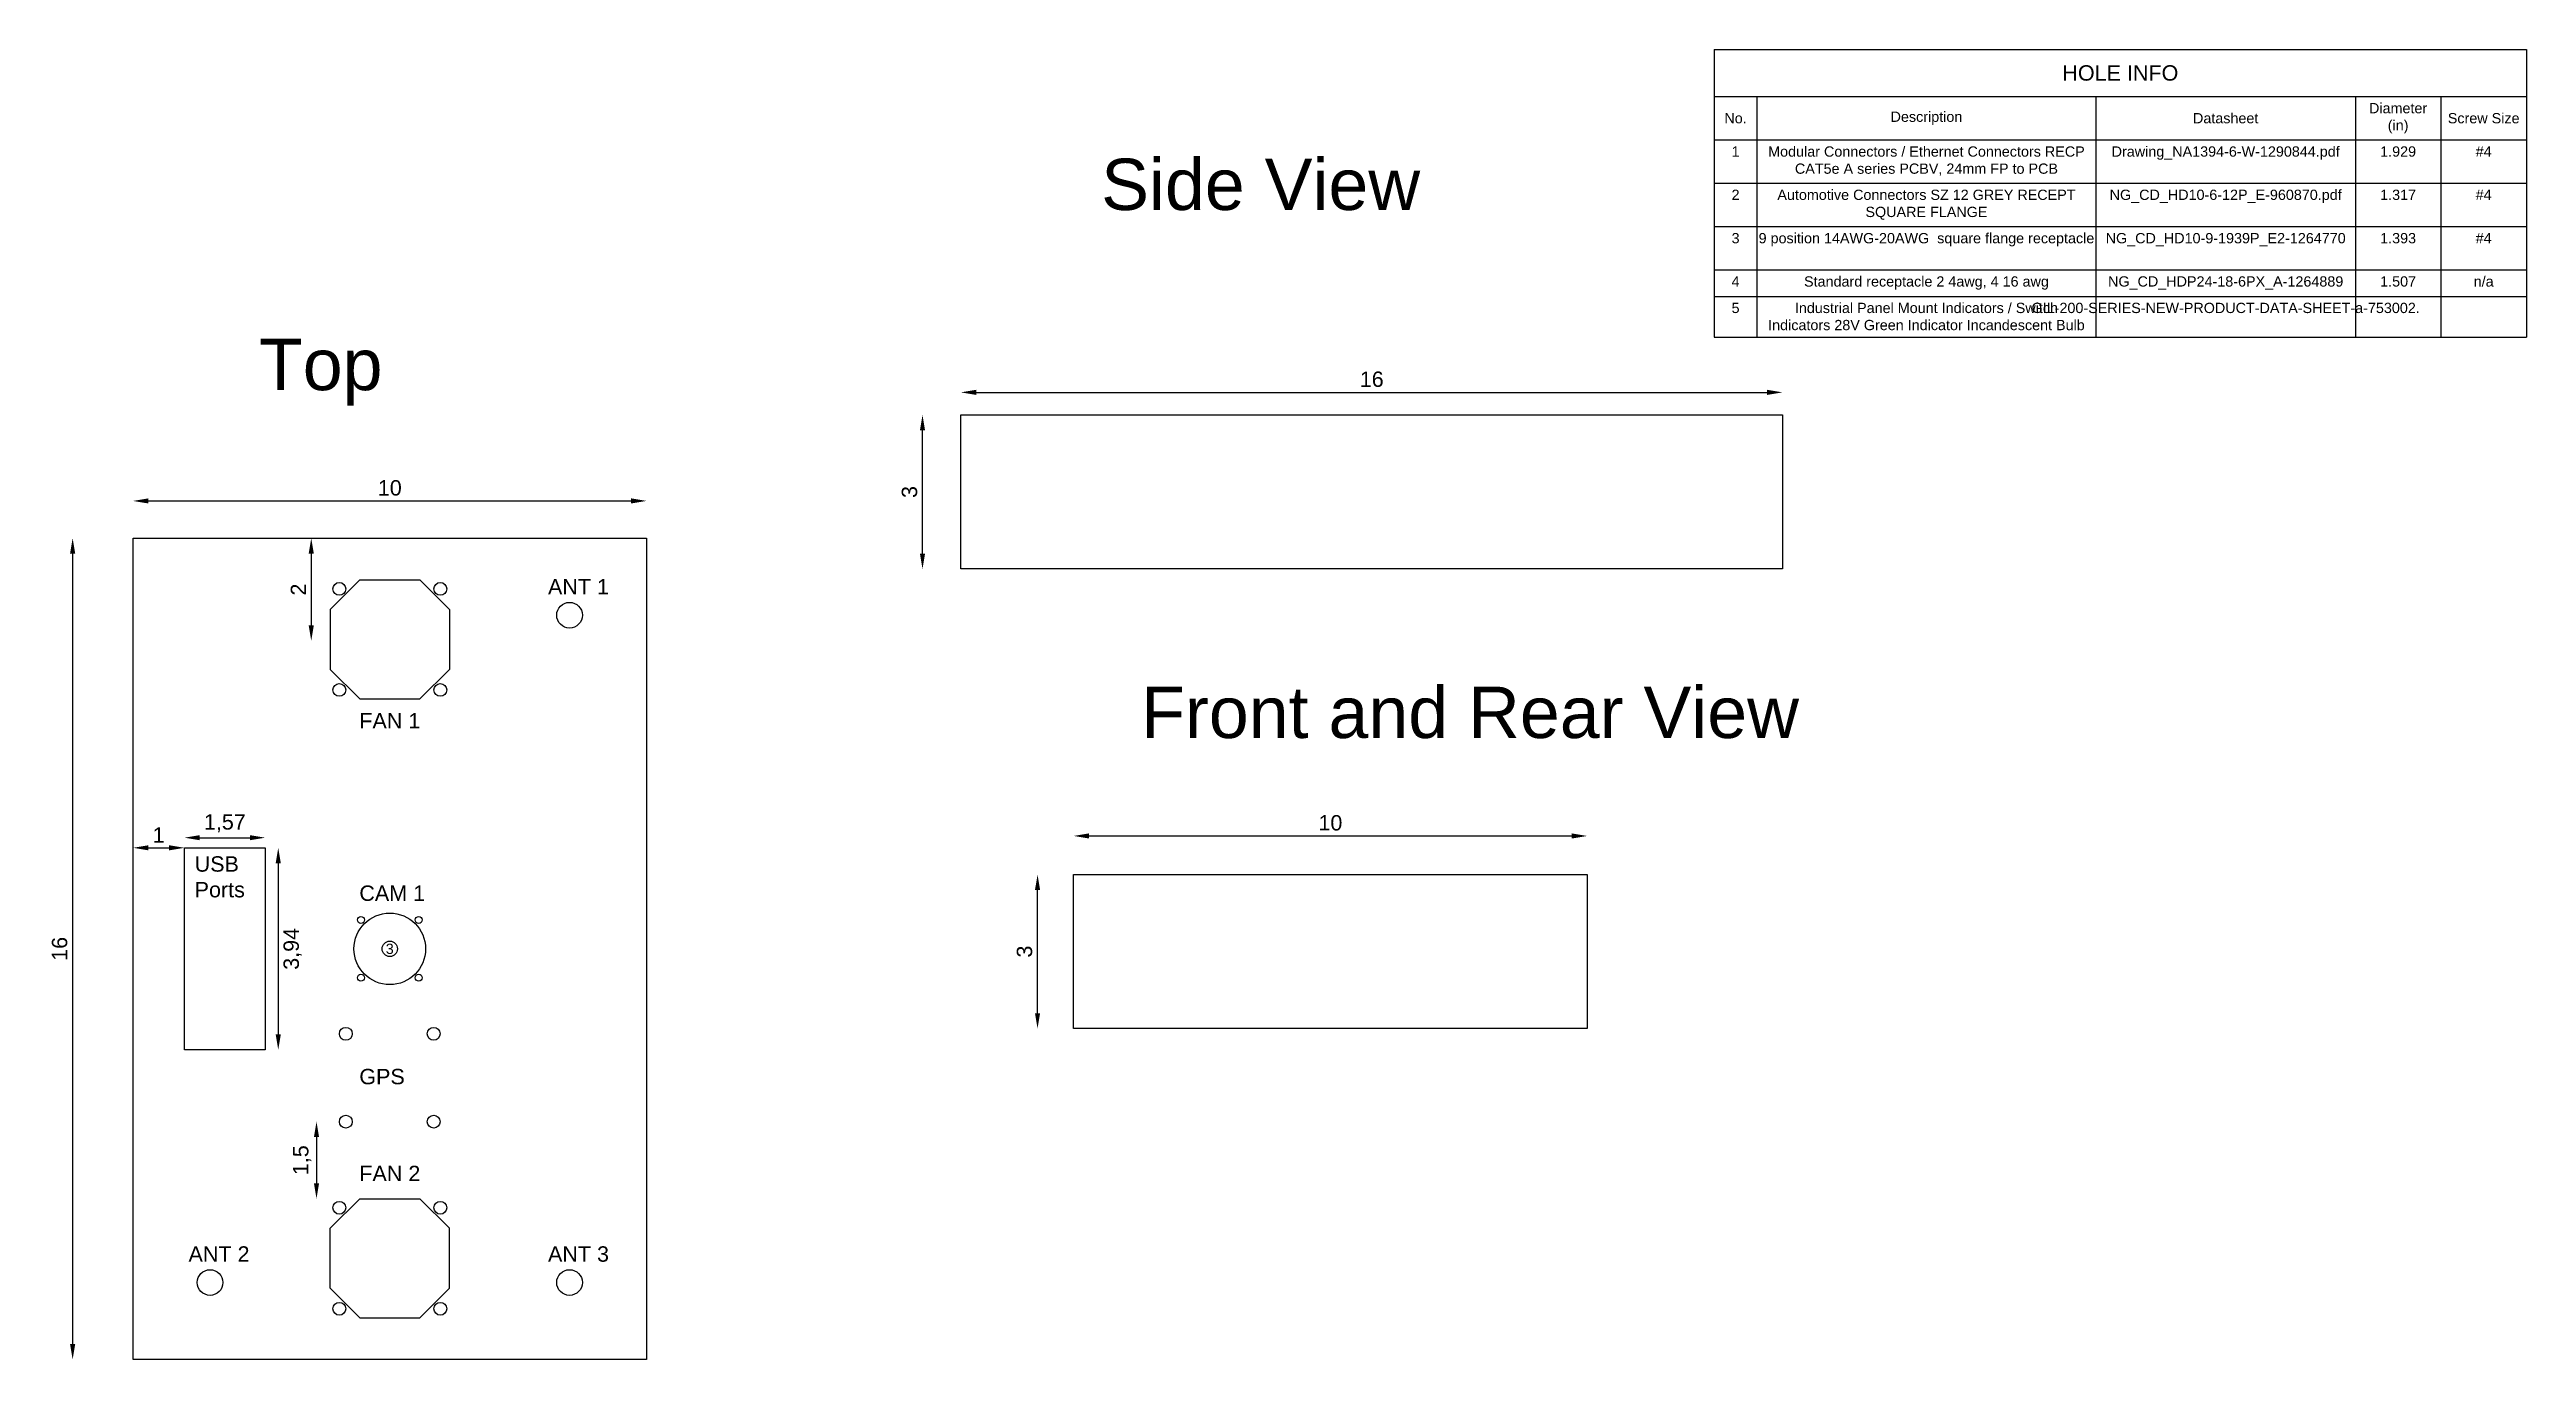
# Model space of a CAD drawing. Header units: millimetres. Extents: x -318.4 to -270.2, y 396.5 to 422.
import ezdxf

# ---------------------------------------------------------------- set-up
doc = ezdxf.new("R2010")
doc.units = ezdxf.units.MM
doc.styles.get("Standard").update_dxf_attribs({"font": 'arial.ttf'})
doc.dimstyles.new('ISO-25', dxfattribs={"dimtxt": 0.3, "dimasz": 0.3, "dimexe": 0.2, "dimexo": 0.2, "dimgap": 0.1, "dimtad": 1, "dimtxsty": 'Standard', "dimcen": 2.5, "dimse1": 1, "dimse2": 1, "dimadec": 0, "dimazin": 0, "dimtfac": 1, "dimtmove": 1, "dimatfit": 3, "dimfxl": 1, "dimarcsym": 0})

# ---------------------------------------------------------------- blocks, each defined once
blk = doc.blocks.new('*D50')
at = {"color": 0, "lineweight": -2}
blk.add_line((-317.963, 412.154), (-317.963, 396.754), dxfattribs=at)
at = {"color": 0}
for points in [[(-317.913, 412.154), (-318.013, 412.154), (-317.963, 412.454)], [(-318.013, 396.754), (-317.913, 396.754), (-317.963, 396.454)]]:
    blk.add_solid(points, dxfattribs=at)
at = {"layer": 'Defpoints', "color": 0}
for p in [(-316.387, 412.454), (-317.963, 396.454), (-316.387, 396.454)]:
    blk.add_point(p, dxfattribs=at)
at = {"color": 0, "insert": (-318.216, 404.454), "char_height": 0.3, "attachment_point": 5, "rotation": 90}
blk.add_mtext('16', dxfattribs=at)
blk = doc.blocks.new('*D51')
at = {"color": 0, "lineweight": -2}
blk.add_line((-316.487, 413.181), (-307.087, 413.181), dxfattribs=at)
at = {"color": 0}
for points in [[(-316.487, 413.231), (-316.487, 413.131), (-316.787, 413.181)], [(-307.087, 413.131), (-307.087, 413.231), (-306.787, 413.181)]]:
    blk.add_solid(points, dxfattribs=at)
at = {"layer": 'Defpoints', "color": 0}
for p in [(-306.787, 413.181), (-316.787, 412.454), (-306.787, 412.454)]:
    blk.add_point(p, dxfattribs=at)
at = {"color": 0, "insert": (-311.787, 413.434), "char_height": 0.3, "attachment_point": 5}
blk.add_mtext('10', dxfattribs=at)
blk = doc.blocks.new('*D52')
at = {"color": 0, "lineweight": -2}
blk.add_line((-300.365, 415.296), (-284.965, 415.296), dxfattribs=at)
at = {"color": 0}
for points in [[(-300.365, 415.346), (-300.365, 415.246), (-300.665, 415.296)], [(-284.965, 415.246), (-284.965, 415.346), (-284.665, 415.296)]]:
    blk.add_solid(points, dxfattribs=at)
at = {"layer": 'Defpoints', "color": 0}
for p in [(-284.665, 415.296), (-300.665, 414.855), (-284.665, 414.855)]:
    blk.add_point(p, dxfattribs=at)
at = {"color": 0, "insert": (-292.665, 415.55), "char_height": 0.3, "attachment_point": 5}
blk.add_mtext('16', dxfattribs=at)
blk = doc.blocks.new('*D53')
at = {"color": 0, "lineweight": -2}
blk.add_line((-301.413, 412.155), (-301.413, 414.555), dxfattribs=at)
at = {"color": 0}
for points in [[(-301.363, 414.555), (-301.463, 414.555), (-301.413, 414.855)], [(-301.463, 412.155), (-301.363, 412.155), (-301.413, 411.855)]]:
    blk.add_solid(points, dxfattribs=at)
at = {"layer": 'Defpoints', "color": 0}
for p in [(-301.413, 414.855), (-300.665, 414.855), (-300.665, 411.855)]:
    blk.add_point(p, dxfattribs=at)
at = {"color": 0, "insert": (-301.666, 413.355), "char_height": 0.3, "attachment_point": 5, "rotation": 90}
blk.add_mtext('3', dxfattribs=at)
blk = doc.blocks.new('*D54')
at = {"color": 0, "lineweight": -2}
blk.add_line((-298.17, 406.654), (-288.77, 406.654), dxfattribs=at)
at = {"color": 0}
for points in [[(-298.17, 406.704), (-298.17, 406.604), (-298.47, 406.654)], [(-288.77, 406.604), (-288.77, 406.704), (-288.47, 406.654)]]:
    blk.add_solid(points, dxfattribs=at)
at = {"layer": 'Defpoints', "color": 0}
for p in [(-288.47, 406.654), (-298.47, 405.901), (-288.47, 405.901)]:
    blk.add_point(p, dxfattribs=at)
at = {"color": 0, "insert": (-293.47, 406.908), "char_height": 0.3, "attachment_point": 5}
blk.add_mtext('10', dxfattribs=at)
blk = doc.blocks.new('*D55')
at = {"color": 0, "lineweight": -2}
blk.add_line((-299.173, 403.201), (-299.173, 405.601), dxfattribs=at)
at = {"color": 0}
for points in [[(-299.123, 405.601), (-299.223, 405.601), (-299.173, 405.901)], [(-299.223, 403.201), (-299.123, 403.201), (-299.173, 402.901)]]:
    blk.add_solid(points, dxfattribs=at)
at = {"layer": 'Defpoints', "color": 0}
for p in [(-299.173, 405.901), (-298.47, 405.901), (-298.47, 402.901)]:
    blk.add_point(p, dxfattribs=at)
at = {"color": 0, "insert": (-299.426, 404.401), "char_height": 0.3, "attachment_point": 5, "rotation": 90}
blk.add_mtext('3', dxfattribs=at)
blk = doc.blocks.new('*T56')
at = {"color": 0, "lineweight": -2}
for p, q in [((0, 0), (15.817, 0)), ((0, 0), (0, -5.603)), ((15.817, 0), (15.817, -5.603)), ((0, -0.917), (15.817, -0.917)), ((0.832, -0.917), (0.832, -5.603)), ((7.434, -0.917), (7.434, -5.603)), ((12.485, -0.917), (12.485, -5.603)), ((14.151, -0.917), (14.151, -5.603)), ((0, -1.762), (15.817, -1.762)), ((0, -2.605), (15.817, -2.605)), ((0, -3.45), (15.817, -3.45)), ((0, -4.293), (15.817, -4.293)), ((0, -4.809), (15.817, -4.809)), ((0, -5.603), (15.817, -5.603))]:
    blk.add_line(p, q, dxfattribs=at)
at = {"color": 0}
for s, insert, char_height, width, attachment_point in [('{HOLE INFO}', (7.909, -0.458), 0.3, 15.5671, 5), ('{No.}', (0.416, -1.339), 0.2, 0.5824, 5), ('{Description}', (4.133, -1.339), 0.2, 6.35151, 5), ('{Datasheet}', (9.96, -1.339), 0.2, 4.80158, 5), ('{Diameter (in)}', (13.318, -1.339), 0.2, 1.41581, 5), ('{Screw Size}', (14.984, -1.339), 0.2, 1.41581, 5), ('{1}', (0.416, -1.887), 0.2, 0.5824, 2), ('{{\\C256;Modular Connectors / Ethernet Connectors RECP CAT5e A series PCBV, 24mm FP to PCB}}', (4.133, -1.887), 0.2, 6.35151, 2), ('{Drawing_NA1394-6-W-1290844.pdf}', (9.96, -1.887), 0.2, 4.80158, 2), ('{1.929}', (13.318, -1.887), 0.2, 1.41581, 2), ('{#4}', (14.984, -1.887), 0.2, 1.41581, 2), ('{2}', (0.416, -2.73), 0.2, 0.5824, 2), ('Automotive Connectors SZ 12 GREY RECEPT SQUARE FLANGE', (4.133, -2.73), 0.2, 6.35151, 2), ('{NG_CD_HD10-6-12P_E-960870.pdf}', (9.96, -2.73), 0.2, 4.80158, 2), ('{1.317}', (13.318, -2.73), 0.2, 1.41581, 2), ('{#4}', (14.984, -2.73), 0.2, 1.41581, 2), ('{3}', (0.416, -3.575), 0.2, 0.5824, 2), ('{{\\C256;9 position 14AWG-20AWG  square flange receptacle}}', (4.133, -3.575), 0.2, 6.35151, 2), ('NG_CD_HD10-9-1939P_E2-1264770', (9.96, -3.575), 0.2, 4.80158, 2), ('{1.393}', (13.318, -3.575), 0.2, 1.41581, 2), ('{#4}', (14.984, -3.575), 0.2, 1.41581, 2), ('{4}', (0.416, -4.418), 0.2, 0.5824, 2), ('Standard receptacle 2 4awg, 4 16 awg', (4.133, -4.418), 0.2, 6.35151, 2), ('NG_CD_HDP24-18-6PX_A-1264889', (9.96, -4.418), 0.2, 4.80158, 2), ('{1.507}', (13.318, -4.418), 0.2, 1.41581, 2), ('{n/a}', (14.984, -4.418), 0.2, 1.41581, 2), ('{5}', (0.416, -4.934), 0.2, 0.5824, 2), ('{{\\C256;Industrial Panel Mount Indicators / Switch Indicators 28V Green Indicator Incandescent Bulb}}', (4.133, -4.934), 0.2, 6.35151, 2), ('{{\\C256;GIL-200-SERIES-NEW-PRODUCT-DATA-SHEET-a-753002.}}', (9.96, -4.934), 0.2, 4.80158, 2)]:
    blk.add_mtext(s, dxfattribs=dict(at, insert=insert, char_height=char_height, width=width, attachment_point=attachment_point))
blk = doc.blocks.new('*D67')
at = {"color": 0, "lineweight": -2}
blk.add_line((-313.316, 412.154), (-313.316, 410.754), dxfattribs=at)
at = {"color": 0}
for points in [[(-313.266, 412.154), (-313.366, 412.154), (-313.316, 412.454)], [(-313.366, 410.754), (-313.266, 410.754), (-313.316, 410.454)]]:
    blk.add_solid(points, dxfattribs=at)
at = {"layer": 'Defpoints', "color": 0}
for p in [(-311.787, 412.454), (-313.316, 410.454), (-311.787, 410.454)]:
    blk.add_point(p, dxfattribs=at)
at = {"color": 0, "insert": (-313.566, 411.454), "char_height": 0.3, "attachment_point": 5, "rotation": 90}
blk.add_mtext('2', dxfattribs=at)
blk = doc.blocks.new('*D68')
at = {"color": 0, "lineweight": -2}
blk.add_line((-313.214, 400.787), (-313.214, 399.887), dxfattribs=at)
at = {"color": 0}
for points in [[(-313.164, 400.787), (-313.264, 400.787), (-313.214, 401.087)], [(-313.264, 399.887), (-313.164, 399.887), (-313.214, 399.587)]]:
    blk.add_solid(points, dxfattribs=at)
at = {"layer": 'Defpoints', "color": 0}
for p in [(-311.787, 401.087), (-313.214, 399.587), (-311.787, 399.587)]:
    blk.add_point(p, dxfattribs=at)
at = {"color": 0, "insert": (-313.494, 400.337), "char_height": 0.3, "attachment_point": 5, "rotation": 90}
blk.add_mtext('1,5', dxfattribs=at)
blk = doc.blocks.new('*D69')
at = {"color": 0, "lineweight": -2}
blk.add_line((-316.487, 406.423), (-316.087, 406.423), dxfattribs=at)
at = {"color": 0}
for points in [[(-316.487, 406.473), (-316.487, 406.373), (-316.787, 406.423)], [(-316.087, 406.373), (-316.087, 406.473), (-315.787, 406.423)]]:
    blk.add_solid(points, dxfattribs=at)
at = {"layer": 'Defpoints', "color": 0}
for p in [(-315.787, 406.423), (-316.787, 404.454), (-315.787, 404.454)]:
    blk.add_point(p, dxfattribs=at)
at = {"color": 0, "insert": (-316.287, 406.673), "char_height": 0.3, "attachment_point": 5}
blk.add_mtext('1', dxfattribs=at)
blk = doc.blocks.new('*D70')
at = {"color": 0, "lineweight": -2}
blk.add_line((-315.487, 406.62), (-314.512, 406.62), dxfattribs=at)
at = {"color": 0}
for points in [[(-315.487, 406.67), (-315.487, 406.57), (-315.787, 406.62)], [(-314.512, 406.57), (-314.512, 406.67), (-314.212, 406.62)]]:
    blk.add_solid(points, dxfattribs=at)
at = {"layer": 'Defpoints', "color": 0}
for p in [(-314.212, 406.62), (-315.787, 406.423), (-314.212, 406.423)]:
    blk.add_point(p, dxfattribs=at)
at = {"color": 0, "insert": (-314.999, 406.9), "char_height": 0.3, "attachment_point": 5}
blk.add_mtext('1,57', dxfattribs=at)
blk = doc.blocks.new('*D71')
at = {"color": 0, "lineweight": -2}
blk.add_line((-313.959, 406.123), (-313.959, 402.786), dxfattribs=at)
at = {"color": 0}
for points in [[(-313.909, 406.123), (-314.009, 406.123), (-313.959, 406.423)], [(-314.009, 402.786), (-313.909, 402.786), (-313.959, 402.486)]]:
    blk.add_solid(points, dxfattribs=at)
at = {"layer": 'Defpoints', "color": 0}
for p in [(-314.212, 406.423), (-314.212, 402.486), (-313.959, 402.486)]:
    blk.add_point(p, dxfattribs=at)
at = {"color": 0, "insert": (-313.679, 404.454), "char_height": 0.3, "attachment_point": 5, "rotation": 90}
blk.add_mtext('3,94', dxfattribs=at)

msp = doc.modelspace()

# ---------------------------------------------------------------- linework, layer by layer
for p, q in [((-312.948, 411.067), (-312.371, 411.644)), ((-312.371, 411.644), (-311.202, 411.644)), ((-311.202, 411.644), (-310.626, 411.067)), ((-312.948, 411.067), (-312.948, 409.898)), ((-310.626, 411.067), (-310.626, 409.898)), ((-312.371, 409.322), (-312.948, 409.898)), ((-310.626, 409.898), (-311.202, 409.322)), ((-312.371, 409.322), (-311.202, 409.322)), ((-288.47, 405.901), (-288.47, 405.901)), ((-288.47, 405.901), (-288.47, 405.901)), ((-312.371, 399.587), (-312.948, 399.01)), ((-312.371, 399.587), (-311.202, 399.587)), ((-310.626, 399.01), (-311.202, 399.587)), ((-312.948, 397.841), (-312.948, 399.01)), ((-310.626, 397.841), (-310.626, 399.01)), ((-312.948, 397.841), (-312.371, 397.265)), ((-311.202, 397.265), (-310.626, 397.841)), ((-312.371, 397.265), (-311.202, 397.265))]:
    msp.add_line(p, q)
for points in [[(-300.665, 411.855), (-300.665, 414.855), (-284.665, 414.855), (-284.665, 411.855)], [(-316.787, 396.454), (-316.787, 412.454), (-306.787, 412.454), (-306.787, 396.454)], [(-315.787, 402.486), (-315.787, 406.423), (-314.212, 406.423), (-314.212, 402.486)], [(-298.47, 402.901), (-298.47, 405.901), (-288.47, 405.901), (-288.47, 402.901)]]:
    msp.add_lwpolyline(points, close=True)
for centre, radius in [((-312.771, 411.467), 0.125), ((-310.803, 411.467), 0.125), ((-308.287, 410.954), 0.25), ((-312.771, 409.499), 0.125), ((-310.803, 409.499), 0.125), ((-311.787, 404.454), 0.697), ((-312.349, 405.017), 0.0675), ((-311.224, 405.017), 0.0675), ((-311.787, 404.454), 0.15), ((-312.349, 403.892), 0.0675), ((-311.224, 403.892), 0.0675), ((-312.643, 402.799), 0.125), ((-310.931, 402.799), 0.125), ((-312.643, 401.087), 0.125), ((-310.931, 401.087), 0.125), ((-312.771, 399.41), 0.125), ((-310.803, 399.41), 0.125), ((-315.287, 397.954), 0.25), ((-308.287, 397.954), 0.25), ((-312.771, 397.442), 0.125), ((-310.803, 397.442), 0.125)]:
    msp.add_circle(centre, radius)

# ---------------------------------------------------------------- block references
msp.add_blockref('*T56', (-285.996, 421.975))

# ---------------------------------------------------------------- texts
for s, insert, char_height, width, attachment_point in [('{Side View}', (-297.934, 419.849), 1, 18.37343, 1), ('{Top}', (-314.335, 416.339), 1, 18.37343, 1), ('{ANT 1}', (-308.706, 411.659), 0.3, 1.41521, 1), ('{Front and Rear View}', (-297.156, 409.562), 1, 18.37343, 1), ('{FAN 1}', (-312.38, 409.048), 0.3, 1.41521, 1), ('{USB Ports}', (-315.587, 406.258), 0.3, 1.41521, 1), ('{CAM 1}', (-312.38, 405.689), 0.3, 1.41521, 1), ('{3}', (-311.787, 404.454), 0.2, 0.18999, 5), ('{GPS}', (-312.38, 402.116), 0.3, 1.41521, 1), ('{FAN 2}', (-312.38, 400.229), 0.3, 1.41521, 1), ('{ANT 2}', (-315.706, 398.659), 0.3, 1.41521, 1), ('{ANT 3}', (-308.706, 398.659), 0.3, 1.41521, 1)]:
    msp.add_mtext(s, dxfattribs=dict(insert=insert, char_height=char_height, width=width, attachment_point=attachment_point))

# ---------------------------------------------------------------- dimensions: what is measured, and where the dimension line sits
for p1, p2, distance, picture, middle in [((-300.665, 414.855), (-284.665, 414.855), 0.441, '*D52', (-292.665, 415.55)), ((-300.665, 411.855), (-300.665, 414.855), 0.748, '*D53', (-301.666, 413.355)), ((-316.787, 412.454), (-306.787, 412.454), 0.726, '*D51', (-311.787, 413.434)), ((-316.387, 412.454), (-316.387, 396.454), -1.576, '*D50', (-318.216, 404.454)), ((-298.47, 405.901), (-288.47, 405.901), 0.753, '*D54', (-293.47, 406.908)), ((-298.47, 402.901), (-298.47, 405.901), 0.703, '*D55', (-299.426, 404.401))]:
    dim = msp.add_aligned_dim(p1=p1, p2=p2, distance=distance, dimstyle='ISO-25', override={"dimlfac": 1})
    dim.commit()
    dim.dimension.update_dxf_attribs({"geometry": picture, "text_midpoint": middle})
for base, p1, p2, override, picture, middle in [((-313.316, 410.454), (-311.787, 412.454), (-311.787, 410.454), {"dimlfac": 1}, '*D67', (-313.566, 411.454)), ((-313.959, 402.486), (-314.212, 406.423), (-314.212, 402.486), {"dimtad": 2, "dimlfac": 1}, '*D71', (-313.679, 404.454)), ((-313.214, 399.587), (-311.787, 401.087), (-311.787, 399.587), {"dimlfac": 1}, '*D68', (-313.494, 400.337))]:
    dim = msp.add_linear_dim(base=base, p1=p1, p2=p2, angle=90, dimstyle='ISO-25', override=override)
    dim.commit()
    dim.dimension.update_dxf_attribs({"geometry": picture, "text_midpoint": middle})
for base, p1, p2, picture, middle in [((-314.2121, 406.6197), (-315.7869, 406.4229), (-314.2121, 406.4229), '*D70', (-314.9995, 406.8999)), ((-315.787, 406.423), (-316.787, 404.454), (-315.787, 404.454), '*D69', (-316.287, 406.673))]:
    dim = msp.add_linear_dim(base=base, p1=p1, p2=p2, dimstyle='ISO-25', override={"dimlfac": 1})
    dim.commit()
    dim.dimension.update_dxf_attribs({"geometry": picture, "text_midpoint": middle})

doc.saveas('drawing.dxf')
